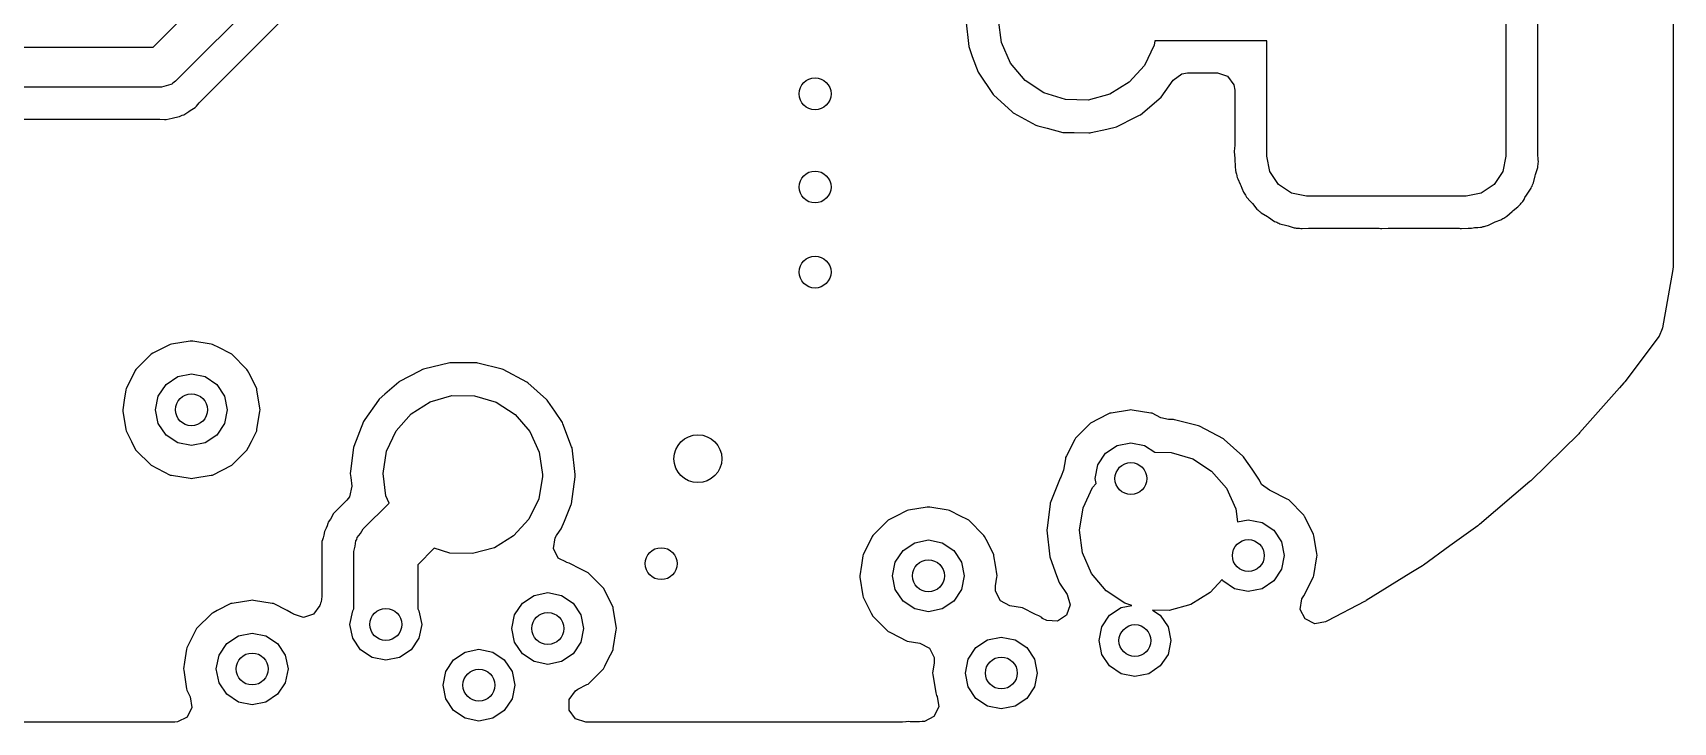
# Model space of a CAD drawing. Extents: x 1.17 to 2.79, y -1.64 to -1.14.
# Drawn here: x 2.3808 to 2.7859, y -1.6391 to -1.4689 of the extents above; entities that cross this region are included whole.
import ezdxf

# ---------------------------------------------------------------- set-up
doc = ezdxf.new("R2010")
doc.units = 0
doc.header["$MEASUREMENT"] = 0
doc.layers.add('BLACK', color=7, linetype='CONTINUOUS')

msp = doc.modelspace()

# ---------------------------------------------------------------- linework, layer by layer
at = {"layer": 'BLACK', "linetype": 'CONTINUOUS'}
for p, q in [((2.78592, -1.25816), (2.78592, -1.52663)), ((2.41056, -1.47248), (2.52208, -1.36096)), ((2.53048, -1.36648), (2.41608, -1.48088)), ((2.7446, -1.44034), (2.7446, -1.49939)), ((2.75249, -1.4986), (2.75249, -1.43901)), ((2.42219, -1.48593), (2.44241, -1.46571)), ((2.61122, -1.46571), (2.61195, -1.47234)), ((2.62004, -1.47129), (2.61932, -1.46576)), ((2.12664, -1.47248), (2.41056, -1.47248)), ((2.61195, -1.47234), (2.61204, -1.47259)), ((2.61204, -1.47259), (2.61204, -1.47259)), ((2.61204, -1.47259), (2.61283, -1.47475)), ((2.62229, -1.4764), (2.62004, -1.47129)), ((2.65775, -1.47198), (2.65532, -1.47701)), ((2.65793, -1.47092), (2.65775, -1.47198)), ((2.68554, -1.47092), (2.65793, -1.47092)), ((2.68554, -1.49939), (2.68554, -1.47092)), ((2.61283, -1.47475), (2.61425, -1.47861)), ((2.62588, -1.48067), (2.62229, -1.4764)), ((2.65532, -1.47701), (2.65157, -1.48115)), ((2.4126, -1.48232), (2.1246, -1.48232)), ((2.41376, -1.48198), (2.4126, -1.48232)), ((2.41495, -1.48172), (2.41376, -1.48198)), ((2.41515, -1.48157), (2.41495, -1.48172)), ((2.41526, -1.48154), (2.41515, -1.48157)), ((2.41538, -1.4814), (2.41526, -1.48154)), ((2.41608, -1.48088), (2.41538, -1.4814)), ((2.61425, -1.47861), (2.61797, -1.48415)), ((2.63053, -1.48377), (2.62588, -1.48067)), ((2.65157, -1.48115), (2.64682, -1.48407)), ((2.65945, -1.4848), (2.66247, -1.4806)), ((2.66247, -1.4806), (2.66461, -1.47903)), ((2.66461, -1.47903), (2.66595, -1.47881)), ((2.66595, -1.47881), (2.67336, -1.47881)), ((2.67336, -1.47881), (2.67588, -1.47963)), ((2.67588, -1.47963), (2.67744, -1.48178)), ((2.67744, -1.48178), (2.67765, -1.48311)), ((2.42121, -1.48708), (2.42194, -1.48621)), ((2.42194, -1.48621), (2.42219, -1.48593)), ((2.61797, -1.48415), (2.61816, -1.48433)), ((2.61816, -1.48433), (2.61816, -1.48433)), ((2.61816, -1.48433), (2.62263, -1.48839)), ((2.63585, -1.48543), (2.63053, -1.48377)), ((2.64143, -1.48553), (2.63585, -1.48543)), ((2.64682, -1.48407), (2.64143, -1.48553)), ((2.65437, -1.48914), (2.65945, -1.4848)), ((2.67765, -1.48311), (2.67765, -1.49687)), ((2.36805, -1.49021), (2.41185, -1.49021)), ((2.41185, -1.49021), (2.41223, -1.49023)), ((2.41223, -1.49023), (2.41336, -1.49033)), ((2.41336, -1.49033), (2.41336, -1.49033)), ((2.41336, -1.49033), (2.41373, -1.49036)), ((2.41373, -1.49036), (2.4152, -1.48997)), ((2.4152, -1.48997), (2.41556, -1.48989)), ((2.41556, -1.48989), (2.41668, -1.48969)), ((2.41668, -1.48969), (2.41705, -1.48963)), ((2.41705, -1.48963), (2.41738, -1.48944)), ((2.41738, -1.48944), (2.41756, -1.48937)), ((2.41756, -1.48937), (2.41774, -1.48929)), ((2.41774, -1.48929), (2.4181, -1.48919)), ((2.4181, -1.48919), (2.41934, -1.48833)), ((2.41934, -1.48833), (2.41965, -1.48812)), ((2.41965, -1.48812), (2.42096, -1.48737)), ((2.42096, -1.48737), (2.42121, -1.48708)), ((2.42121, -1.48708), (2.42121, -1.48708)), ((2.62263, -1.48839), (2.62291, -1.48865)), ((2.62291, -1.48865), (2.62313, -1.48877)), ((2.62313, -1.48877), (2.62855, -1.49171)), ((2.64841, -1.49214), (2.65327, -1.48969)), ((2.65327, -1.48969), (2.65414, -1.48926)), ((2.65414, -1.48926), (2.65437, -1.48914)), ((2.65414, -1.48926), (2.65414, -1.48926)), ((2.62855, -1.49171), (2.62855, -1.49171)), ((2.62855, -1.49171), (2.62877, -1.49183)), ((2.62877, -1.49183), (2.62902, -1.4919)), ((2.62902, -1.4919), (2.62902, -1.4919)), ((2.62902, -1.4919), (2.63133, -1.4925)), ((2.63133, -1.4925), (2.63523, -1.49352)), ((2.63523, -1.49352), (2.63801, -1.49357)), ((2.63801, -1.49357), (2.64165, -1.49363)), ((2.64165, -1.49363), (2.64165, -1.49363)), ((2.64165, -1.49363), (2.6419, -1.49363)), ((2.6419, -1.49363), (2.64216, -1.49357)), ((2.64216, -1.49357), (2.64604, -1.49268)), ((2.64216, -1.49357), (2.64216, -1.49357)), ((2.64604, -1.49268), (2.64841, -1.49214)), ((2.67758, -1.49767), (2.6775, -1.49799)), ((2.6775, -1.49799), (2.67753, -1.49831)), ((2.67753, -1.49831), (2.67753, -1.49831)), ((2.67753, -1.49831), (2.67764, -1.49988)), ((2.6776, -1.49735), (2.67758, -1.49767)), ((2.67765, -1.49687), (2.67759, -1.49735)), ((2.67759, -1.49735), (2.6776, -1.49735)), ((2.7525, -1.4989), (2.75249, -1.4986)), ((2.67764, -1.49988), (2.67765, -1.50019)), ((2.67765, -1.50019), (2.67765, -1.50073)), ((2.67765, -1.50073), (2.67767, -1.50088)), ((2.67767, -1.50088), (2.67772, -1.50117)), ((2.67772, -1.50117), (2.67775, -1.50151)), ((2.67775, -1.50151), (2.67779, -1.50197)), ((2.67779, -1.50197), (2.67785, -1.50292)), ((2.68629, -1.50316), (2.68554, -1.49939)), ((2.7446, -1.49939), (2.74385, -1.50316)), ((2.75193, -1.50392), (2.7524, -1.50243)), ((2.7524, -1.50243), (2.75247, -1.5022)), ((2.7524, -1.50243), (2.7524, -1.50243)), ((2.75247, -1.5022), (2.75249, -1.50194)), ((2.75249, -1.50186), (2.7525, -1.50177)), ((2.75249, -1.50194), (2.75249, -1.50186)), ((2.75259, -1.50019), (2.7525, -1.4989)), ((2.7525, -1.50177), (2.75251, -1.50177)), ((2.75251, -1.50177), (2.75255, -1.50143)), ((2.75254, -1.50143), (2.75256, -1.50111)), ((2.75255, -1.50143), (2.75254, -1.50143)), ((2.75256, -1.50111), (2.75264, -1.5008)), ((2.75264, -1.5008), (2.75259, -1.50019)), ((2.67785, -1.50292), (2.67788, -1.50331)), ((2.67788, -1.50331), (2.678, -1.50361)), ((2.678, -1.50361), (2.67805, -1.50384)), ((2.67805, -1.50384), (2.67812, -1.50412)), ((2.67812, -1.50412), (2.67819, -1.50435)), ((2.67819, -1.50435), (2.67824, -1.50467)), ((2.67824, -1.50467), (2.67838, -1.50496)), ((2.67838, -1.50496), (2.67838, -1.50496)), ((2.67838, -1.50496), (2.67902, -1.50629)), ((2.67902, -1.50629), (2.67916, -1.5066)), ((2.67916, -1.5066), (2.67942, -1.50728)), ((2.68843, -1.50635), (2.68629, -1.50316)), ((2.69162, -1.50849), (2.68843, -1.50635)), ((2.74172, -1.50635), (2.73852, -1.50849)), ((2.74385, -1.50316), (2.74172, -1.50635)), ((2.75096, -1.50698), (2.75107, -1.50676)), ((2.75107, -1.50676), (2.75118, -1.5065)), ((2.75118, -1.5065), (2.75127, -1.50627)), ((2.75127, -1.50627), (2.75143, -1.506)), ((2.75143, -1.506), (2.75184, -1.50424)), ((2.75184, -1.50424), (2.75193, -1.50392)), ((2.67942, -1.50728), (2.67981, -1.50828)), ((2.67981, -1.50828), (2.68, -1.50853)), ((2.68, -1.50853), (2.68012, -1.50874)), ((2.68012, -1.50874), (2.68028, -1.50899)), ((2.68028, -1.50899), (2.68041, -1.50919)), ((2.68041, -1.50919), (2.68055, -1.50948)), ((2.68055, -1.50948), (2.68153, -1.51054)), ((2.68153, -1.51054), (2.68177, -1.5108)), ((2.68177, -1.5108), (2.68199, -1.51105)), ((2.69539, -1.50924), (2.69162, -1.50849)), ((2.73476, -1.50924), (2.69539, -1.50924)), ((2.73852, -1.50849), (2.73476, -1.50924)), ((2.74837, -1.51101), (2.74852, -1.51083)), ((2.74852, -1.51083), (2.74875, -1.51061)), ((2.74875, -1.51061), (2.74908, -1.51005)), ((2.74908, -1.51005), (2.74932, -1.50963)), ((2.74932, -1.50963), (2.74966, -1.50905)), ((2.74966, -1.50905), (2.74984, -1.50877)), ((2.74984, -1.50877), (2.75018, -1.50828)), ((2.75018, -1.50828), (2.75086, -1.50728)), ((2.75086, -1.50728), (2.75096, -1.50698)), ((2.68199, -1.51105), (2.68311, -1.51247)), ((2.68311, -1.51247), (2.68337, -1.51265)), ((2.68337, -1.51265), (2.68355, -1.51282)), ((2.68355, -1.51282), (2.68377, -1.51301)), ((2.68377, -1.51301), (2.68395, -1.51316)), ((2.68395, -1.51316), (2.68417, -1.51339)), ((2.68417, -1.51339), (2.68573, -1.5143)), ((2.68573, -1.5143), (2.68601, -1.51448)), ((2.68601, -1.51448), (2.68749, -1.5155)), ((2.74334, -1.51509), (2.74364, -1.51497)), ((2.74364, -1.51497), (2.74389, -1.51478)), ((2.74389, -1.51478), (2.7441, -1.51466)), ((2.7441, -1.51466), (2.74435, -1.5145)), ((2.74435, -1.5145), (2.74455, -1.51437)), ((2.74455, -1.51437), (2.74484, -1.51423)), ((2.74484, -1.51423), (2.74616, -1.51301)), ((2.74616, -1.51301), (2.74642, -1.51279)), ((2.74642, -1.51279), (2.74758, -1.51187)), ((2.74758, -1.51187), (2.74783, -1.51167)), ((2.74783, -1.51167), (2.74801, -1.51141)), ((2.74801, -1.51141), (2.74818, -1.51123)), ((2.74818, -1.51123), (2.74837, -1.51101)), ((2.68749, -1.5155), (2.6878, -1.5156)), ((2.6878, -1.5156), (2.68802, -1.5157)), ((2.68802, -1.5157), (2.68828, -1.51582)), ((2.68828, -1.51582), (2.68851, -1.51591)), ((2.68851, -1.51591), (2.68878, -1.51607)), ((2.68878, -1.51607), (2.69049, -1.51647)), ((2.69049, -1.51647), (2.69054, -1.51648)), ((2.69054, -1.51648), (2.69086, -1.51657)), ((2.69086, -1.51657), (2.69235, -1.51704)), ((2.69235, -1.51704), (2.69235, -1.51704)), ((2.69235, -1.51704), (2.69258, -1.51711)), ((2.69258, -1.51711), (2.69284, -1.51713)), ((2.69284, -1.51713), (2.69292, -1.51713)), ((2.69292, -1.51713), (2.69301, -1.51713)), ((2.69301, -1.51713), (2.69301, -1.51715)), ((2.69301, -1.51715), (2.69335, -1.51719)), ((2.69335, -1.51719), (2.69335, -1.51718)), ((2.69335, -1.51718), (2.69367, -1.5172)), ((2.69367, -1.5172), (2.69398, -1.51727)), ((2.69398, -1.51727), (2.6943, -1.51725)), ((2.6943, -1.51725), (2.69588, -1.51714)), ((2.6943, -1.51725), (2.6943, -1.51725)), ((2.69588, -1.51714), (2.69618, -1.51713)), ((2.69618, -1.51713), (2.71255, -1.51713)), ((2.71255, -1.51713), (2.71303, -1.51719)), ((2.71303, -1.51719), (2.71303, -1.51718)), ((2.71303, -1.51718), (2.71335, -1.5172)), ((2.71335, -1.5172), (2.71366, -1.51727)), ((2.71366, -1.51727), (2.71398, -1.51725)), ((2.71398, -1.51725), (2.71556, -1.51714)), ((2.71398, -1.51725), (2.71398, -1.51725)), ((2.71556, -1.51714), (2.71586, -1.51713)), ((2.71586, -1.51713), (2.73223, -1.51713)), ((2.73223, -1.51713), (2.73272, -1.51719)), ((2.73272, -1.51719), (2.73272, -1.51718)), ((2.73272, -1.51718), (2.73304, -1.5172)), ((2.73304, -1.5172), (2.73335, -1.51727)), ((2.73335, -1.51727), (2.73367, -1.51725)), ((2.73367, -1.51725), (2.73525, -1.51714)), ((2.73367, -1.51725), (2.73367, -1.51725)), ((2.73525, -1.51714), (2.73555, -1.51713)), ((2.73555, -1.51713), (2.73609, -1.51713)), ((2.73609, -1.51713), (2.73654, -1.51706)), ((2.73654, -1.51706), (2.73687, -1.51703)), ((2.73687, -1.51703), (2.73765, -1.51697)), ((2.73765, -1.51697), (2.73835, -1.51692)), ((2.73835, -1.51692), (2.73867, -1.5169)), ((2.73835, -1.51692), (2.73835, -1.51692)), ((2.73867, -1.5169), (2.73897, -1.51678)), ((2.73897, -1.51678), (2.7392, -1.51673)), ((2.7392, -1.51673), (2.73948, -1.51666)), ((2.73948, -1.51666), (2.73971, -1.51659)), ((2.73971, -1.51659), (2.74003, -1.51654)), ((2.74003, -1.51654), (2.74032, -1.5164)), ((2.74032, -1.5164), (2.74165, -1.51576)), ((2.74032, -1.5164), (2.74032, -1.5164)), ((2.74165, -1.51576), (2.74196, -1.51562)), ((2.74196, -1.51562), (2.74334, -1.51509)), ((2.78592, -1.52663), (2.78585, -1.52739)), ((2.78585, -1.52739), (2.78326, -1.54179)), ((2.78322, -1.54202), (2.78242, -1.54385)), ((2.78326, -1.54179), (2.78322, -1.54202)), ((2.41306, -1.54673), (2.41048, -1.54805)), ((2.41476, -1.54587), (2.41306, -1.54673)), ((2.41509, -1.54582), (2.41476, -1.54587)), ((2.41967, -1.54509), (2.41509, -1.54582)), ((2.41509, -1.54582), (2.41509, -1.54582)), ((2.42, -1.54504), (2.41967, -1.54509)), ((2.42033, -1.54509), (2.42, -1.54504)), ((2.42491, -1.54582), (2.42033, -1.54509)), ((2.42524, -1.54587), (2.42491, -1.54582)), ((2.42491, -1.54582), (2.42491, -1.54582)), ((2.42694, -1.54673), (2.42524, -1.54587)), ((2.42952, -1.54805), (2.42694, -1.54673)), ((2.78242, -1.54385), (2.77394, -1.55507)), ((2.41003, -1.54828), (2.40628, -1.55203)), ((2.41048, -1.54805), (2.41003, -1.54828)), ((2.42997, -1.54828), (2.42952, -1.54805)), ((2.43372, -1.55203), (2.42997, -1.54828)), ((2.48381, -1.5504), (2.47732, -1.55196)), ((2.48407, -1.5504), (2.48381, -1.5504)), ((2.48712, -1.55042), (2.48407, -1.5504)), ((2.48407, -1.5504), (2.48407, -1.5504)), ((2.49048, -1.55044), (2.48712, -1.55042)), ((2.49073, -1.5505), (2.49048, -1.55044)), ((2.49671, -1.552), (2.49073, -1.5505)), ((2.49073, -1.5505), (2.49073, -1.5505)), ((2.40585, -1.55288), (2.40387, -1.55676)), ((2.40613, -1.55233), (2.40585, -1.55288)), ((2.40628, -1.55203), (2.40613, -1.55233)), ((2.40613, -1.55233), (2.40613, -1.55233)), ((2.41374, -1.55574), (2.41661, -1.55382)), ((2.41661, -1.55382), (2.42, -1.55314)), ((2.42, -1.55314), (2.42339, -1.55382)), ((2.42339, -1.55382), (2.42626, -1.55574)), ((2.43387, -1.55233), (2.43372, -1.55203)), ((2.43415, -1.55288), (2.43387, -1.55233)), ((2.43387, -1.55233), (2.43387, -1.55233)), ((2.43613, -1.55676), (2.43415, -1.55288)), ((2.47119, -1.55519), (2.46775, -1.55819)), ((2.47138, -1.55502), (2.47119, -1.55519)), ((2.47119, -1.55519), (2.47119, -1.55519)), ((2.47629, -1.55249), (2.47138, -1.55502)), ((2.47709, -1.55208), (2.47629, -1.55249)), ((2.47732, -1.55196), (2.47709, -1.55208)), ((2.47709, -1.55208), (2.47709, -1.55208)), ((2.49696, -1.55206), (2.49671, -1.552)), ((2.49671, -1.552), (2.49671, -1.552)), ((2.50286, -1.55519), (2.49696, -1.55206)), ((2.50305, -1.55536), (2.50286, -1.55519)), ((2.50765, -1.55946), (2.50305, -1.55536)), ((2.50305, -1.55536), (2.50305, -1.55536)), ((2.77374, -1.55531), (2.77264, -1.55656)), ((2.77394, -1.55507), (2.77374, -1.55531)), ((2.40382, -1.55709), (2.40341, -1.55963)), ((2.40387, -1.55676), (2.40382, -1.55709)), ((2.40382, -1.55709), (2.40382, -1.55709)), ((2.41114, -1.562), (2.41182, -1.55861)), ((2.41182, -1.55861), (2.41374, -1.55574)), ((2.42626, -1.55574), (2.42818, -1.55861)), ((2.42818, -1.55861), (2.42886, -1.562)), ((2.43618, -1.55709), (2.43613, -1.55676)), ((2.43659, -1.55963), (2.43618, -1.55709)), ((2.43618, -1.55709), (2.43618, -1.55709)), ((2.46635, -1.55941), (2.46621, -1.55962)), ((2.46775, -1.55819), (2.46635, -1.55941)), ((2.47896, -1.56003), (2.48433, -1.5585)), ((2.48433, -1.5585), (2.48991, -1.55853)), ((2.48991, -1.55853), (2.49526, -1.56013)), ((2.50784, -1.55963), (2.50765, -1.55946)), ((2.50765, -1.55946), (2.50765, -1.55946)), ((2.77264, -1.55656), (2.76281, -1.56773)), ((2.40341, -1.55963), (2.40304, -1.562)), ((2.40304, -1.562), (2.40309, -1.56233)), ((2.40309, -1.56233), (2.40382, -1.56691)), ((2.41182, -1.56539), (2.41114, -1.562)), ((2.42886, -1.562), (2.42818, -1.56539)), ((2.43618, -1.56691), (2.43691, -1.56233)), ((2.43696, -1.562), (2.43659, -1.55963)), ((2.43691, -1.56233), (2.43696, -1.562)), ((2.46621, -1.55962), (2.46282, -1.56444)), ((2.47055, -1.56719), (2.47424, -1.56301)), ((2.47424, -1.56301), (2.47896, -1.56003)), ((2.49526, -1.56013), (2.49994, -1.56317)), ((2.49994, -1.56317), (2.50358, -1.56739)), ((2.50799, -1.55984), (2.50784, -1.55963)), ((2.5097, -1.56233), (2.50799, -1.55984)), ((2.50799, -1.55984), (2.50799, -1.55984)), ((2.51162, -1.56513), (2.5097, -1.56233)), ((2.64676, -1.56287), (2.64379, -1.56438)), ((2.64709, -1.56282), (2.64676, -1.56287)), ((2.65167, -1.56209), (2.64709, -1.56282)), ((2.64709, -1.56282), (2.64709, -1.56282)), ((2.652, -1.56204), (2.65167, -1.56209)), ((2.65233, -1.56209), (2.652, -1.56204)), ((2.65691, -1.56282), (2.65233, -1.56209)), ((2.65724, -1.56287), (2.65691, -1.56282)), ((2.65691, -1.56282), (2.65691, -1.56282)), ((2.65939, -1.56396), (2.65724, -1.56287)), ((2.40382, -1.56691), (2.40382, -1.56691)), ((2.40382, -1.56691), (2.40387, -1.56724)), ((2.40387, -1.56724), (2.40518, -1.5698)), ((2.41374, -1.56826), (2.41182, -1.56539)), ((2.42818, -1.56539), (2.42626, -1.56826)), ((2.43482, -1.5698), (2.43613, -1.56724)), ((2.43613, -1.56724), (2.43618, -1.56691)), ((2.43618, -1.56691), (2.43618, -1.56691)), ((2.46252, -1.56487), (2.46009, -1.57109)), ((2.46282, -1.56444), (2.46252, -1.56487)), ((2.46818, -1.57224), (2.47055, -1.56719)), ((2.50358, -1.56739), (2.50589, -1.57248)), ((2.51175, -1.56547), (2.51162, -1.56513)), ((2.51389, -1.57113), (2.51175, -1.56547)), ((2.64203, -1.56528), (2.63828, -1.56903)), ((2.64236, -1.56511), (2.64203, -1.56528)), ((2.64379, -1.56438), (2.64236, -1.56511)), ((2.66132, -1.56443), (2.65939, -1.56396)), ((2.66248, -1.56444), (2.66132, -1.56443)), ((2.66273, -1.5645), (2.66248, -1.56444)), ((2.66871, -1.566), (2.66273, -1.5645)), ((2.66273, -1.5645), (2.66273, -1.5645)), ((2.66896, -1.56606), (2.66871, -1.566)), ((2.66871, -1.566), (2.66871, -1.566)), ((2.67486, -1.56919), (2.66896, -1.56606)), ((2.40518, -1.5698), (2.40589, -1.57121)), ((2.40589, -1.57121), (2.40628, -1.57197)), ((2.41661, -1.57018), (2.41374, -1.56826)), ((2.42, -1.57086), (2.41661, -1.57018)), ((2.42339, -1.57018), (2.42, -1.57086)), ((2.42626, -1.56826), (2.42339, -1.57018)), ((2.43372, -1.57197), (2.43411, -1.57121)), ((2.43411, -1.57121), (2.43482, -1.5698)), ((2.46006, -1.57135), (2.45929, -1.5772)), ((2.46009, -1.57109), (2.46006, -1.57135)), ((2.46006, -1.57135), (2.46006, -1.57135)), ((2.51398, -1.57137), (2.51389, -1.57113)), ((2.51389, -1.57113), (2.51389, -1.57113)), ((2.51478, -1.578), (2.51398, -1.57137)), ((2.63813, -1.56933), (2.63607, -1.57337)), ((2.63828, -1.56903), (2.63813, -1.56933)), ((2.63813, -1.56933), (2.63813, -1.56933)), ((2.64574, -1.57274), (2.64861, -1.57082)), ((2.64861, -1.57082), (2.652, -1.57014)), ((2.652, -1.57014), (2.65539, -1.57082)), ((2.65539, -1.57082), (2.65792, -1.57251)), ((2.67505, -1.56936), (2.67486, -1.56919)), ((2.67965, -1.57346), (2.67505, -1.56936)), ((2.67505, -1.56936), (2.67505, -1.56936)), ((2.76259, -1.56796), (2.75078, -1.57954)), ((2.76281, -1.56773), (2.76259, -1.56796)), ((2.40628, -1.57197), (2.41003, -1.57572)), ((2.41003, -1.57572), (2.41476, -1.57813)), ((2.42524, -1.57813), (2.42997, -1.57572)), ((2.42997, -1.57572), (2.43372, -1.57197)), ((2.46732, -1.57776), (2.46818, -1.57224)), ((2.50589, -1.57248), (2.50669, -1.578)), ((2.63582, -1.57409), (2.63537, -1.57689)), ((2.63587, -1.57376), (2.63582, -1.57409)), ((2.63582, -1.57409), (2.63582, -1.57409)), ((2.63607, -1.57337), (2.63587, -1.57376)), ((2.64314, -1.579), (2.64382, -1.57561)), ((2.64382, -1.57561), (2.64574, -1.57274)), ((2.65792, -1.57251), (2.66191, -1.57253)), ((2.66191, -1.57253), (2.66726, -1.57413)), ((2.66726, -1.57413), (2.67194, -1.57717)), ((2.67984, -1.57363), (2.67965, -1.57346)), ((2.67965, -1.57346), (2.67965, -1.57346)), ((2.67999, -1.57384), (2.67984, -1.57363)), ((2.68192, -1.57665), (2.67999, -1.57384)), ((2.67999, -1.57384), (2.67999, -1.57384)), ((2.41476, -1.57813), (2.41509, -1.57818)), ((2.41509, -1.57818), (2.41509, -1.57818)), ((2.41509, -1.57818), (2.41967, -1.57891)), ((2.41967, -1.57891), (2.42, -1.57896)), ((2.42, -1.57896), (2.42033, -1.57891)), ((2.42033, -1.57891), (2.42491, -1.57818)), ((2.42491, -1.57818), (2.42524, -1.57813)), ((2.42491, -1.57818), (2.42491, -1.57818)), ((2.45929, -1.5772), (2.45922, -1.57771)), ((2.45922, -1.57771), (2.45933, -1.57872)), ((2.45933, -1.57872), (2.45957, -1.58086)), ((2.46804, -1.58329), (2.46732, -1.57776)), ((2.50668, -1.57848), (2.50575, -1.58398)), ((2.50669, -1.578), (2.50668, -1.57848)), ((2.51383, -1.58519), (2.51478, -1.57858)), ((2.51478, -1.57858), (2.51478, -1.578)), ((2.63452, -1.57887), (2.63209, -1.58509)), ((2.63467, -1.57866), (2.63452, -1.57887)), ((2.63479, -1.57843), (2.63467, -1.57866)), ((2.63537, -1.57689), (2.63476, -1.57842)), ((2.63476, -1.57842), (2.63479, -1.57843)), ((2.64339, -1.58024), (2.64314, -1.579)), ((2.67194, -1.57717), (2.67558, -1.58139)), ((2.68362, -1.57913), (2.68192, -1.57665)), ((2.68372, -1.5794), (2.68362, -1.57913)), ((2.68373, -1.57942), (2.68372, -1.5794)), ((2.68427, -1.58042), (2.68373, -1.57942)), ((2.75055, -1.57975), (2.73805, -1.59031)), ((2.75078, -1.57954), (2.75055, -1.57975)), ((2.45903, -1.58346), (2.45834, -1.58436)), ((2.45957, -1.58086), (2.45903, -1.58346)), ((2.46881, -1.58505), (2.46804, -1.58329)), ((2.64018, -1.58624), (2.64255, -1.58119)), ((2.64255, -1.58119), (2.64339, -1.58024)), ((2.67558, -1.58139), (2.67789, -1.58648)), ((2.68625, -1.58186), (2.68427, -1.58042)), ((2.68624, -1.58187), (2.68625, -1.58186)), ((2.68654, -1.58202), (2.68624, -1.58187)), ((2.6906, -1.58409), (2.68654, -1.58202)), ((2.68654, -1.58202), (2.68654, -1.58202)), ((2.45508, -1.58762), (2.45471, -1.58836)), ((2.45597, -1.58673), (2.45508, -1.58762)), ((2.45834, -1.58436), (2.45597, -1.58673)), ((2.45597, -1.58673), (2.45597, -1.58673)), ((2.46243, -1.59143), (2.46881, -1.58505)), ((2.50575, -1.58398), (2.50332, -1.58901)), ((2.5121, -1.58952), (2.51374, -1.58543)), ((2.51374, -1.58543), (2.51383, -1.58519)), ((2.51374, -1.58543), (2.51374, -1.58543)), ((2.59676, -1.58687), (2.59389, -1.58833)), ((2.59709, -1.58682), (2.59676, -1.58687)), ((2.60167, -1.58609), (2.59709, -1.58682)), ((2.59709, -1.58682), (2.59709, -1.58682)), ((2.602, -1.58604), (2.60167, -1.58609)), ((2.60233, -1.58609), (2.602, -1.58604)), ((2.60691, -1.58682), (2.60233, -1.58609)), ((2.60724, -1.58687), (2.60691, -1.58682)), ((2.60691, -1.58682), (2.60691, -1.58682)), ((2.61011, -1.58833), (2.60724, -1.58687)), ((2.63206, -1.58535), (2.63129, -1.59119)), ((2.63209, -1.58509), (2.63206, -1.58535)), ((2.63206, -1.58535), (2.63206, -1.58535)), ((2.63932, -1.59176), (2.64018, -1.58624)), ((2.67789, -1.58648), (2.67835, -1.58967)), ((2.69097, -1.58428), (2.6906, -1.58409)), ((2.69472, -1.58803), (2.69097, -1.58428)), ((2.45323, -1.59125), (2.45282, -1.59207)), ((2.45349, -1.59063), (2.45323, -1.59125)), ((2.45367, -1.59007), (2.45349, -1.59063)), ((2.45378, -1.58975), (2.45367, -1.59007)), ((2.45432, -1.58901), (2.45378, -1.58975)), ((2.45467, -1.58844), (2.45432, -1.58901)), ((2.45471, -1.58836), (2.45467, -1.58844)), ((2.46173, -1.59255), (2.46243, -1.59143)), ((2.50332, -1.58901), (2.49957, -1.59315)), ((2.51033, -1.59279), (2.51134, -1.59138)), ((2.51134, -1.59138), (2.5121, -1.58952)), ((2.59203, -1.58928), (2.58828, -1.59303)), ((2.59252, -1.58903), (2.59203, -1.58928)), ((2.59389, -1.58833), (2.59252, -1.58903)), ((2.61148, -1.58903), (2.61011, -1.58833)), ((2.61197, -1.58928), (2.61148, -1.58903)), ((2.61572, -1.59303), (2.61197, -1.58928)), ((2.63129, -1.59119), (2.63122, -1.59171)), ((2.63122, -1.59171), (2.63195, -1.59834)), ((2.64004, -1.59729), (2.63932, -1.59176)), ((2.67835, -1.58967), (2.681, -1.58914)), ((2.681, -1.58914), (2.68439, -1.58982)), ((2.68439, -1.58982), (2.68726, -1.59174)), ((2.68726, -1.59174), (2.68918, -1.59461)), ((2.69487, -1.58833), (2.69472, -1.58803)), ((2.69494, -1.58846), (2.69487, -1.58833)), ((2.69487, -1.58833), (2.69487, -1.58833)), ((2.69713, -1.59276), (2.69494, -1.58846)), ((2.73766, -1.59063), (2.73077, -1.59563)), ((2.73791, -1.59043), (2.73766, -1.59063)), ((2.73805, -1.59031), (2.73791, -1.59043)), ((2.45236, -1.59411), (2.45223, -1.5945)), ((2.45223, -1.5945), (2.45223, -1.60813)), ((2.45252, -1.59363), (2.45236, -1.59411)), ((2.45267, -1.59297), (2.45252, -1.59363)), ((2.45282, -1.59207), (2.45267, -1.59297)), ((2.46013, -1.59699), (2.46042, -1.5957)), ((2.46042, -1.5957), (2.46057, -1.5944)), ((2.46057, -1.5944), (2.46081, -1.59401)), ((2.46081, -1.59401), (2.46091, -1.59357)), ((2.46091, -1.59357), (2.46173, -1.59255)), ((2.49482, -1.59607), (2.48943, -1.59753)), ((2.49957, -1.59315), (2.49482, -1.59607)), ((2.50937, -1.59625), (2.50979, -1.59364)), ((2.50979, -1.59364), (2.51013, -1.59308)), ((2.51013, -1.59308), (2.51033, -1.59279)), ((2.58775, -1.59407), (2.58587, -1.59776)), ((2.58813, -1.59333), (2.58775, -1.59407)), ((2.58828, -1.59303), (2.58813, -1.59333)), ((2.58813, -1.59333), (2.58813, -1.59333)), ((2.59574, -1.59674), (2.59861, -1.59482)), ((2.59861, -1.59482), (2.602, -1.59414)), ((2.602, -1.59414), (2.60539, -1.59482)), ((2.60539, -1.59482), (2.60826, -1.59674)), ((2.61587, -1.59333), (2.61572, -1.59303)), ((2.61625, -1.59407), (2.61587, -1.59333)), ((2.61587, -1.59333), (2.61587, -1.59333)), ((2.61813, -1.59776), (2.61625, -1.59407)), ((2.68918, -1.59461), (2.68986, -1.598)), ((2.69718, -1.59309), (2.69713, -1.59276)), ((2.6978, -1.59701), (2.69718, -1.59309)), ((2.69718, -1.59309), (2.69718, -1.59309)), ((2.73077, -1.59563), (2.72428, -1.60034)), ((2.46013, -1.61115), (2.46013, -1.59699)), ((2.47993, -1.59621), (2.47587, -1.60026)), ((2.48385, -1.59743), (2.47993, -1.59621)), ((2.48943, -1.59753), (2.48385, -1.59743)), ((2.51058, -1.59862), (2.50937, -1.59625)), ((2.51261, -1.59965), (2.51058, -1.59862)), ((2.51259, -1.59971), (2.51261, -1.59965)), ((2.51291, -1.59982), (2.51259, -1.59971)), ((2.51324, -1.59987), (2.51291, -1.59982)), ((2.51619, -1.60137), (2.51324, -1.59987)), ((2.58582, -1.59809), (2.58546, -1.60034)), ((2.58587, -1.59776), (2.58582, -1.59809)), ((2.58582, -1.59809), (2.58582, -1.59809)), ((2.59314, -1.603), (2.59382, -1.59961)), ((2.59382, -1.59961), (2.59574, -1.59674)), ((2.60826, -1.59674), (2.61018, -1.59961)), ((2.61018, -1.59961), (2.61086, -1.603)), ((2.61818, -1.59809), (2.61813, -1.59776)), ((2.61854, -1.60034), (2.61818, -1.59809)), ((2.61818, -1.59809), (2.61818, -1.59809)), ((2.63195, -1.59834), (2.63204, -1.59859)), ((2.63204, -1.59859), (2.63204, -1.59859)), ((2.63204, -1.59859), (2.63362, -1.60291)), ((2.64229, -1.6024), (2.64004, -1.59729)), ((2.68986, -1.598), (2.68918, -1.60139)), ((2.69718, -1.60291), (2.69791, -1.59833)), ((2.69796, -1.598), (2.6978, -1.59701)), ((2.69791, -1.59833), (2.69796, -1.598)), ((2.47587, -1.60026), (2.47587, -1.61115)), ((2.51746, -1.60202), (2.51619, -1.60137)), ((2.51797, -1.60228), (2.51746, -1.60202)), ((2.52172, -1.60603), (2.51797, -1.60228)), ((2.58546, -1.60034), (2.58504, -1.603)), ((2.58504, -1.603), (2.58509, -1.60333)), ((2.58509, -1.60333), (2.58582, -1.60791)), ((2.59382, -1.60639), (2.59314, -1.603)), ((2.61086, -1.603), (2.61018, -1.60639)), ((2.61896, -1.603), (2.61854, -1.60034)), ((2.61857, -1.60547), (2.61891, -1.60333)), ((2.61891, -1.60333), (2.61896, -1.603)), ((2.63362, -1.60291), (2.63425, -1.60461)), ((2.64588, -1.60667), (2.64229, -1.6024)), ((2.6745, -1.60391), (2.67157, -1.60715)), ((2.67474, -1.60426), (2.6745, -1.60391)), ((2.68918, -1.60139), (2.68726, -1.60426)), ((2.69472, -1.60797), (2.69713, -1.60324)), ((2.69713, -1.60324), (2.69718, -1.60291)), ((2.69718, -1.60291), (2.69718, -1.60291)), ((2.72116, -1.60228), (2.71008, -1.60913)), ((2.72401, -1.60052), (2.72116, -1.60228)), ((2.72428, -1.60034), (2.72401, -1.60052)), ((2.45223, -1.60813), (2.45202, -1.60946)), ((2.50174, -1.60974), (2.50461, -1.60782)), ((2.50461, -1.60782), (2.508, -1.60714)), ((2.508, -1.60714), (2.51139, -1.60782)), ((2.51139, -1.60782), (2.51426, -1.60974)), ((2.52413, -1.61076), (2.52172, -1.60603)), ((2.58582, -1.60791), (2.58582, -1.60791)), ((2.58582, -1.60791), (2.58587, -1.60824)), ((2.59574, -1.60926), (2.59382, -1.60639)), ((2.61018, -1.60639), (2.60826, -1.60926)), ((2.61857, -1.60681), (2.61857, -1.60547)), ((2.61977, -1.60917), (2.61857, -1.60681)), ((2.63425, -1.60461), (2.63439, -1.60483)), ((2.63439, -1.60483), (2.63629, -1.60765)), ((2.63629, -1.60765), (2.63701, -1.6102)), ((2.65053, -1.60977), (2.64588, -1.60667)), ((2.67157, -1.60715), (2.66682, -1.61007)), ((2.67761, -1.60618), (2.67474, -1.60426)), ((2.681, -1.60686), (2.67761, -1.60618)), ((2.68439, -1.60618), (2.681, -1.60686)), ((2.68726, -1.60426), (2.68439, -1.60618)), ((2.69423, -1.60866), (2.69453, -1.60816)), ((2.69453, -1.60816), (2.69472, -1.60797)), ((2.42538, -1.6121), (2.42503, -1.61228)), ((2.42639, -1.61159), (2.42538, -1.6121)), ((2.42976, -1.60987), (2.42639, -1.61159)), ((2.43009, -1.60982), (2.42976, -1.60987)), ((2.43467, -1.60909), (2.43009, -1.60982)), ((2.43009, -1.60982), (2.43009, -1.60982)), ((2.435, -1.60904), (2.43467, -1.60909)), ((2.43533, -1.60909), (2.435, -1.60904)), ((2.43991, -1.60982), (2.43533, -1.60909)), ((2.44024, -1.60987), (2.43991, -1.60982)), ((2.43991, -1.60982), (2.43991, -1.60982)), ((2.44361, -1.61159), (2.44024, -1.60987)), ((2.44462, -1.6121), (2.44361, -1.61159)), ((2.44497, -1.61228), (2.44462, -1.6121)), ((2.45174, -1.61032), (2.45018, -1.61247)), ((2.45182, -1.61009), (2.45174, -1.61032)), ((2.45187, -1.60976), (2.45182, -1.61009)), ((2.45202, -1.60946), (2.45187, -1.60976)), ((2.45914, -1.615), (2.45982, -1.61161)), ((2.45982, -1.61161), (2.46013, -1.61115)), ((2.47587, -1.61115), (2.47618, -1.61161)), ((2.47618, -1.61161), (2.47686, -1.615)), ((2.49982, -1.61261), (2.50174, -1.60974)), ((2.51426, -1.60974), (2.51618, -1.61261)), ((2.52418, -1.61109), (2.52413, -1.61076)), ((2.5248, -1.61496), (2.52418, -1.61109)), ((2.52418, -1.61109), (2.52418, -1.61109)), ((2.58587, -1.60824), (2.58732, -1.61109)), ((2.58732, -1.61109), (2.58788, -1.61219)), ((2.58788, -1.61219), (2.58828, -1.61297)), ((2.59861, -1.61118), (2.59574, -1.60926)), ((2.602, -1.61186), (2.59861, -1.61118)), ((2.60539, -1.61118), (2.602, -1.61186)), ((2.60826, -1.60926), (2.60539, -1.61118)), ((2.62214, -1.61038), (2.61977, -1.60917)), ((2.62524, -1.61087), (2.62214, -1.61038)), ((2.62848, -1.61252), (2.62524, -1.61087)), ((2.63701, -1.6102), (2.6361, -1.61269)), ((2.64674, -1.61274), (2.64961, -1.61082)), ((2.64961, -1.61082), (2.65222, -1.6103)), ((2.65222, -1.6103), (2.65053, -1.60977)), ((2.66143, -1.61153), (2.65735, -1.61146)), ((2.65735, -1.61146), (2.65926, -1.61274)), ((2.66682, -1.61007), (2.66143, -1.61153)), ((2.69383, -1.61129), (2.69423, -1.60866)), ((2.69506, -1.61364), (2.69383, -1.61129)), ((2.70967, -1.60937), (2.70051, -1.61414)), ((2.70994, -1.60922), (2.70967, -1.60937)), ((2.71008, -1.60913), (2.70994, -1.60922)), ((2.42128, -1.61603), (2.41887, -1.62076)), ((2.42503, -1.61228), (2.42128, -1.61603)), ((2.44517, -1.61248), (2.44497, -1.61228)), ((2.44766, -1.61329), (2.44517, -1.61248)), ((2.45018, -1.61247), (2.44766, -1.61329)), ((2.45982, -1.61839), (2.45914, -1.615)), ((2.47686, -1.615), (2.47618, -1.61839)), ((2.49914, -1.616), (2.49982, -1.61261)), ((2.49982, -1.61939), (2.49914, -1.616)), ((2.51618, -1.61261), (2.51686, -1.616)), ((2.51686, -1.616), (2.51618, -1.61939)), ((2.52496, -1.616), (2.5248, -1.61496)), ((2.52491, -1.61633), (2.52496, -1.616)), ((2.58828, -1.61297), (2.59203, -1.61672)), ((2.62924, -1.61291), (2.62848, -1.61252)), ((2.62997, -1.61328), (2.62924, -1.61291)), ((2.63021, -1.61351), (2.62997, -1.61328)), ((2.63125, -1.61407), (2.63021, -1.61351)), ((2.6339, -1.61417), (2.63125, -1.61407)), ((2.6361, -1.61269), (2.6339, -1.61417)), ((2.64414, -1.619), (2.64482, -1.61561)), ((2.64482, -1.61561), (2.64674, -1.61274)), ((2.65926, -1.61274), (2.66118, -1.61561)), ((2.66118, -1.61561), (2.66186, -1.619)), ((2.69743, -1.61482), (2.69506, -1.61364)), ((2.70005, -1.61438), (2.69743, -1.61482)), ((2.70051, -1.61414), (2.70005, -1.61438)), ((2.42682, -1.62261), (2.42874, -1.61974)), ((2.42874, -1.61974), (2.43161, -1.61782)), ((2.43161, -1.61782), (2.435, -1.61714)), ((2.435, -1.61714), (2.43839, -1.61782)), ((2.43839, -1.61782), (2.44126, -1.61974)), ((2.44126, -1.61974), (2.44318, -1.62261)), ((2.46174, -1.62126), (2.45982, -1.61839)), ((2.47618, -1.61839), (2.47426, -1.62126)), ((2.50174, -1.62226), (2.49982, -1.61939)), ((2.51618, -1.61939), (2.51426, -1.62226)), ((2.52418, -1.62091), (2.52491, -1.61633)), ((2.59203, -1.61672), (2.59233, -1.61687)), ((2.59233, -1.61687), (2.59233, -1.61687)), ((2.59233, -1.61687), (2.59263, -1.61703)), ((2.59263, -1.61703), (2.59676, -1.61913)), ((2.59676, -1.61913), (2.59986, -1.61962)), ((2.59986, -1.61962), (2.60223, -1.62083)), ((2.61374, -1.62074), (2.61661, -1.61882)), ((2.61661, -1.61882), (2.62, -1.61814)), ((2.62, -1.61814), (2.62339, -1.61882)), ((2.62339, -1.61882), (2.62626, -1.62074)), ((2.64482, -1.62239), (2.64414, -1.619)), ((2.66186, -1.619), (2.66118, -1.62239)), ((2.41831, -1.62432), (2.41804, -1.626)), ((2.41882, -1.62109), (2.41831, -1.62432)), ((2.41887, -1.62076), (2.41882, -1.62109)), ((2.41882, -1.62109), (2.41882, -1.62109)), ((2.42614, -1.626), (2.42682, -1.62261)), ((2.44318, -1.62261), (2.44386, -1.626)), ((2.46461, -1.62318), (2.46174, -1.62126)), ((2.468, -1.62386), (2.46461, -1.62318)), ((2.47139, -1.62318), (2.468, -1.62386)), ((2.47426, -1.62126), (2.47139, -1.62318)), ((2.48282, -1.62661), (2.48474, -1.62374)), ((2.48474, -1.62374), (2.48761, -1.62182)), ((2.48761, -1.62182), (2.491, -1.62114)), ((2.491, -1.62114), (2.49439, -1.62182)), ((2.49439, -1.62182), (2.49726, -1.62374)), ((2.49726, -1.62374), (2.49918, -1.62661)), ((2.50461, -1.62418), (2.50174, -1.62226)), ((2.508, -1.62486), (2.50461, -1.62418)), ((2.51139, -1.62418), (2.508, -1.62486)), ((2.51426, -1.62226), (2.51139, -1.62418)), ((2.52205, -1.62533), (2.52285, -1.62375)), ((2.52285, -1.62375), (2.52413, -1.62124)), ((2.52413, -1.62124), (2.52418, -1.62091)), ((2.52418, -1.62091), (2.52418, -1.62091)), ((2.60223, -1.62083), (2.60343, -1.62319)), ((2.60343, -1.62319), (2.60343, -1.62453)), ((2.61114, -1.627), (2.61182, -1.62361)), ((2.61182, -1.62361), (2.61374, -1.62074)), ((2.62626, -1.62074), (2.62818, -1.62361)), ((2.62818, -1.62361), (2.62886, -1.627)), ((2.64674, -1.62526), (2.64482, -1.62239)), ((2.66118, -1.62239), (2.65926, -1.62526)), ((2.41804, -1.626), (2.41809, -1.62633)), ((2.41809, -1.62633), (2.41882, -1.63091)), ((2.42682, -1.62939), (2.42614, -1.626)), ((2.44386, -1.626), (2.44318, -1.62939)), ((2.48214, -1.63), (2.48282, -1.62661)), ((2.49918, -1.62661), (2.49986, -1.63)), ((2.51797, -1.62972), (2.52172, -1.62597)), ((2.52172, -1.62597), (2.52205, -1.62533)), ((2.6032, -1.626), (2.60304, -1.627)), ((2.60304, -1.627), (2.60309, -1.62733)), ((2.60309, -1.62733), (2.60382, -1.63191)), ((2.60343, -1.62453), (2.6032, -1.626)), ((2.61182, -1.63039), (2.61114, -1.627)), ((2.62886, -1.627), (2.62818, -1.63039)), ((2.64961, -1.62718), (2.64674, -1.62526)), ((2.653, -1.62786), (2.64961, -1.62718)), ((2.65639, -1.62718), (2.653, -1.62786)), ((2.65926, -1.62526), (2.65639, -1.62718)), ((2.41882, -1.63091), (2.41882, -1.63091)), ((2.41882, -1.63091), (2.41887, -1.63124)), ((2.41887, -1.63124), (2.41902, -1.63154)), ((2.41902, -1.63154), (2.41902, -1.63154)), ((2.41902, -1.63154), (2.41971, -1.6329)), ((2.42874, -1.63226), (2.42682, -1.62939)), ((2.43161, -1.63418), (2.42874, -1.63226)), ((2.44126, -1.63226), (2.43839, -1.63418)), ((2.44318, -1.62939), (2.44126, -1.63226)), ((2.48282, -1.63339), (2.48214, -1.63)), ((2.49986, -1.63), (2.49918, -1.63339)), ((2.51328, -1.63352), (2.51484, -1.63137)), ((2.51484, -1.63137), (2.51542, -1.63102)), ((2.51542, -1.63102), (2.51767, -1.62987)), ((2.51767, -1.62987), (2.51797, -1.62972)), ((2.51767, -1.62987), (2.51767, -1.62987)), ((2.60382, -1.63191), (2.60382, -1.63191)), ((2.60382, -1.63191), (2.60387, -1.63224)), ((2.60387, -1.63224), (2.60402, -1.63254)), ((2.61374, -1.63326), (2.61182, -1.63039)), ((2.62818, -1.63039), (2.62626, -1.63326)), ((2.42013, -1.63552), (2.41892, -1.63788)), ((2.41971, -1.6329), (2.42013, -1.63552)), ((2.435, -1.63486), (2.43161, -1.63418)), ((2.43839, -1.63418), (2.435, -1.63486)), ((2.48474, -1.63626), (2.48282, -1.63339)), ((2.48761, -1.63818), (2.48474, -1.63626)), ((2.49726, -1.63626), (2.49439, -1.63818)), ((2.49918, -1.63339), (2.49726, -1.63626)), ((2.51328, -1.63617), (2.51328, -1.63352)), ((2.51484, -1.63832), (2.51328, -1.63617)), ((2.60455, -1.63539), (2.60335, -1.63775)), ((2.60402, -1.63254), (2.60402, -1.63254)), ((2.60402, -1.63254), (2.60414, -1.63277)), ((2.60414, -1.63277), (2.60455, -1.63539)), ((2.61661, -1.63518), (2.61374, -1.63326)), ((2.62, -1.63586), (2.61661, -1.63518)), ((2.62339, -1.63518), (2.62, -1.63586)), ((2.62626, -1.63326), (2.62339, -1.63518)), ((2.41589, -1.63914), (2.24991, -1.63914)), ((2.41656, -1.63908), (2.41589, -1.63914)), ((2.41892, -1.63788), (2.41656, -1.63908)), ((2.491, -1.63886), (2.48761, -1.63818)), ((2.49439, -1.63818), (2.491, -1.63886)), ((2.51736, -1.63914), (2.51484, -1.63832)), ((2.5956, -1.63914), (2.51736, -1.63914)), ((2.59646, -1.63904), (2.5956, -1.63914)), ((2.5965, -1.63904), (2.59646, -1.63904)), ((2.59697, -1.63893), (2.5965, -1.63904)), ((2.59745, -1.63904), (2.59697, -1.63893)), ((2.59783, -1.63904), (2.59745, -1.63904)), ((2.5983, -1.63909), (2.59783, -1.63904)), ((2.59979, -1.63903), (2.5983, -1.63909)), ((2.60047, -1.63901), (2.59979, -1.63903)), ((2.60099, -1.63896), (2.60047, -1.63901)), ((2.60335, -1.63775), (2.60099, -1.63896))]:
    msp.add_line(p, q, dxfattribs=at)
at = {"layer": 'BLACK'}
for centre, radius in [((2.574, -1.484), 0.00394), ((2.574, -1.507), 0.00394), ((2.574, -1.528), 0.00394), ((2.42, -1.562), 0.00394), ((2.54507, -1.57409), 0.00591), ((2.652, -1.579), 0.00394), ((2.536, -1.6), 0.00394), ((2.681, -1.598), 0.00394), ((2.602, -1.603), 0.00394), ((2.468, -1.615), 0.00394), ((2.508, -1.616), 0.00394), ((2.653, -1.619), 0.00394), ((2.435, -1.626), 0.00394), ((2.62, -1.627), 0.00394), ((2.491, -1.63), 0.00394)]:
    msp.add_circle(centre, radius, dxfattribs=at)

doc.saveas('drawing.dxf')
